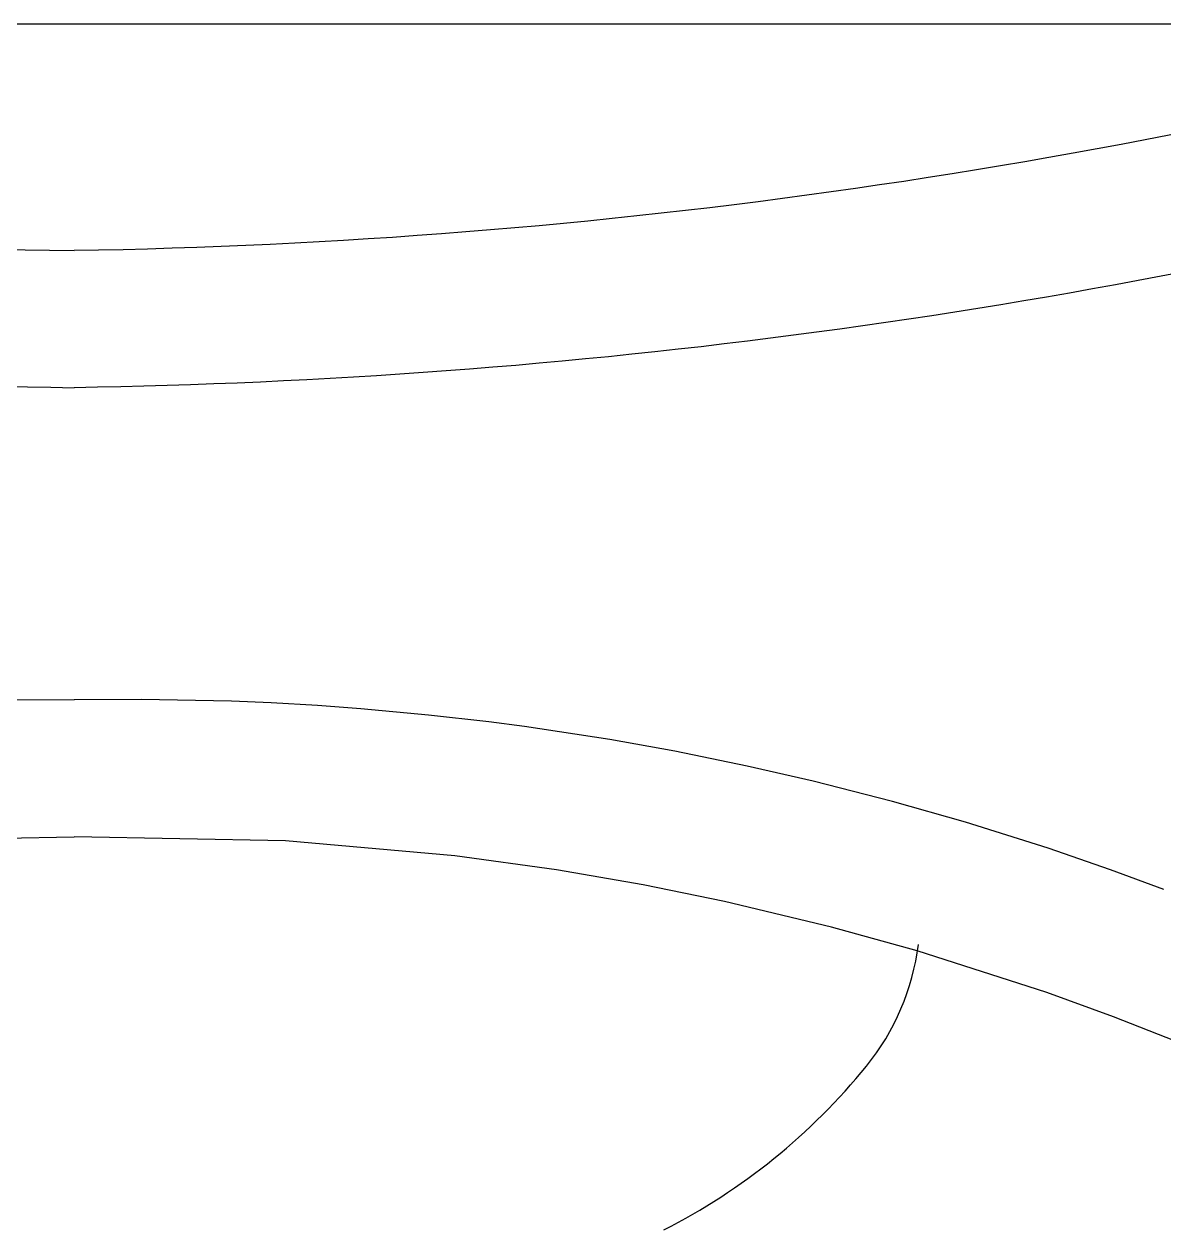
# Model space of a CAD drawing. Header units: millimetres. Extents: x 421 to 3085, y -1408 to 277.
# Drawn here: x 1818.91 to 1827.22, y -693.84 to -685.04 of the extents above; entities that cross this region are included whole.
import ezdxf

# ---------------------------------------------------------------- set-up
doc = ezdxf.new("R2010")
doc.units = ezdxf.units.MM

msp = doc.modelspace()

# ---------------------------------------------------------------- linework, layer by layer
at = {"color": 18, "true_color": 0x000000}
msp.add_line((1850.5786, -685.0425), (1787.965, -685.0425), dxfattribs=at)
for points in [[(1807.9702, -685.0706, 0.063536), (1819.271, -686.6955, 0), (1819.2711, -686.6955)], [(1830.5716, -685.0706, -0.063536), (1819.2708, -686.6955, 0), (1819.2708, -686.6955)], [(1808.5182, -686.2515, 0.059035), (1819.271, -687.6956, 0.063536)], [(1830.0237, -686.2515, -0.059035), (1819.2708, -687.6956, -0.063536)]]:
    msp.add_lwpolyline(points, format="xyb", dxfattribs=at)
for points in [[(1811.3177, -691.3577), (1811.7062, -691.2132), (1812.1622, -691.0564), (1812.7644, -690.8666), (1813.2983, -690.7146), (1813.8775, -690.5663), (1814.3595, -690.4559), (1814.8871, -690.3484), (1815.3607, -690.2636), (1815.9848, -690.1684), (1816.2451, -690.1343), (1816.6841, -690.0841), (1817.1782, -690.0384), (1817.4934, -690.0154), (1817.8336, -689.9957), (1818.1231, -689.9832), (1818.7795, -689.9694), (1819.2711, -689.9722)], [(1827.2241, -691.3577), (1826.8356, -691.2132), (1826.3796, -691.0564), (1825.7774, -690.8666), (1825.2435, -690.7146), (1824.6644, -690.5663), (1824.1823, -690.4559), (1823.6548, -690.3484), (1823.1812, -690.2636), (1822.557, -690.1684), (1822.2968, -690.1343), (1821.8577, -690.0841), (1821.3637, -690.0384), (1821.0484, -690.0154), (1820.7082, -689.9957), (1820.4187, -689.9832), (1819.7624, -689.9694), (1819.2708, -689.9722)], [(1810.6436, -693.5059), (1810.6451, -693.2709), (1810.7071, -693.0155), (1810.8658, -692.7436), (1811.2339, -692.4632), (1811.6846, -692.2863), (1812.1713, -692.1095), (1813.1192, -691.8044), (1813.7438, -691.6308), (1814.5241, -691.4435), (1815.1187, -691.3223), (1815.7514, -691.2134), (1816.4922, -691.1116), (1817.7291, -691.0027), (1819.271, -690.9722)], [(1827.8983, -693.5059), (1827.8968, -693.2709), (1827.8347, -693.0155), (1827.676, -692.7436), (1827.3079, -692.4632), (1826.8572, -692.2863), (1826.3706, -692.1095), (1825.4227, -691.8044), (1824.798, -691.6308), (1824.0177, -691.4435), (1823.4231, -691.3223), (1822.7904, -691.2134), (1822.0497, -691.1116), (1820.8127, -691.0027), (1819.2708, -690.9722)]]:
    msp.add_lwpolyline(points, dxfattribs=at)
for centre, radius, start, end in [((1823.6887, -691.5374), 1.7577, 320.91533, 352.78095), ((1821.4909, -689.7523), 4.5892, 297.02015, 320.91533)]:
    msp.add_arc(centre, radius, start, end, dxfattribs=at)

doc.saveas('drawing.dxf')
